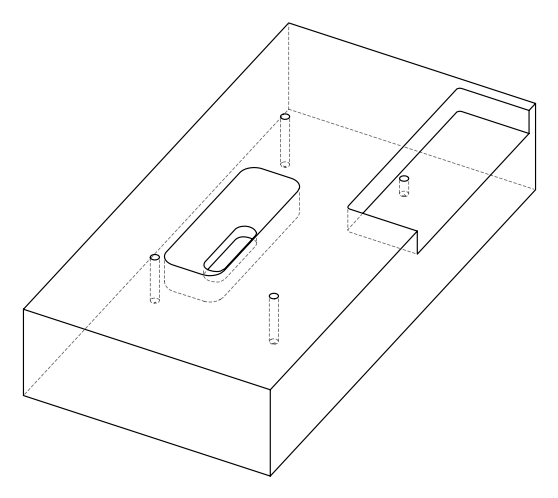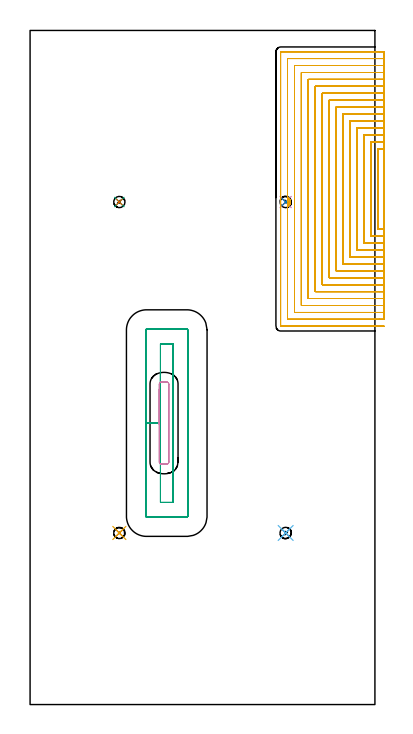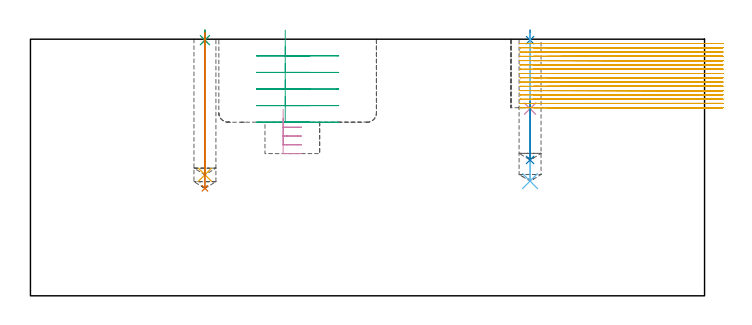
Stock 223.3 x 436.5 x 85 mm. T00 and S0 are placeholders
(PLAN: 11 operations, 4 tool changes, 203.5 min)
(1 SPOT_DRILL | STEP1POCKET | NXT0321_9005460120000 | 0.03 min | 0 mm3)
(2 SPOT_DRILL_1 | STEP1POCKET_1 | NXT0321_9005460120000 | 0.03 min | 1 mm3)
(3 SPOT_DRILL_2 | STEP1POCKET_2 | NXT0321_9005460120000 | 0.03 min | 1 mm3)
(4 SPOT_DRILL_3 | STEP1POCKET_3 | NXT0321_9005460120000 | 0.03 min | 2437 mm3)
(5 DRILL_BLIND_HOLE_INTO_CENTER | STEP1POCKET | UGT0301_193 | 0.19 min | 1800 mm3)
(6 DRILL_BLIND_HOLE_INTO_CENTER_1 | STEP1POCKET_1 | UGT0301_193 | 0.2 min | 1887 mm3)
(7 DRILL_BLIND_HOLE_INTO_CENTER_2 | STEP1POCKET_2 | UGT0301_193 | 0.21 min | 1986 mm3)
(8 DRILL_BLIND_HOLE_INTO_CENTER_3 | STEP1POCKET_3 | UGT0301_193 | 0.08 min | 680 mm3)
(9 MILL_RECTANGULAR_POCKET | POCKET_RECTANGULAR_STRAIGHT | NXT0201_007 | Follow Part, ap 6.25, ae 75% | 5.97 min | 205760 mm3)
(10 MILL_RECTANGULAR_POCKET_1 | POCKET_RECTANGULAR_STRAIGHT_1 | NXT0201_011 | Follow Part, ap 3, ae 75% | 1.32 min | 11804 mm3)
(11 MILL_SLOT | SLOT_PARTIAL_RECTANGULAR | UGT0201_014 | Follow Part, ap 1.5, ae 75% | 195.37 min | 265057 mm3)
(TOOL NXT0321_9005460120000 | NC Spot Drill, 142deg, 12mm, Carbide, Uncoated | D12 PA142 FL30 Z2)
(TOOL UGT0301_193 | Twist Drill 7.3 mm | D7.3 PA118 FL66 Z2)
(TOOL NXT0201_007 | ENDMILL 25mm [R216.25-25050GCK54P 1620] | D25 R3 FL54 Z5)
(TOOL NXT0201_011 | ENDMILL 12mm [2P460-1200-NA 1630] | D12 FL38 Z6)
(TOOL UGT0201_014 | End mill 6 mm | D6 FL24 Z4)
(OP 1 SPOT_DRILL)
G17 G21 G94 G90
T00 M6
G54
G17 G0 G90 X57.8 Y111.1 S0 M3
G43 Z95. H0
G94 G81 G98 Z84.686 F250. R88.
G80
M5
M2
(OP 2 SPOT_DRILL_1)
G17 G21 G94 G90
T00 M6
G54
G17 G0 G90 X165.5 Y111.1 S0 M3
G43 Z95. H0
G94 G81 G98 Z84.686 F250. R88.
G80
M5
M2
(OP 3 SPOT_DRILL_2)
G17 G21 G94 G90
T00 M6
G54
G17 G0 G90 X57.8 Y325.4 S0 M3
G43 Z95. H0
G94 G81 G98 Z84.686 F250. R88.
G80
M5
M2
(OP 4 SPOT_DRILL_3)
G17 G21 G94 G90
T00 M6
G54
G17 G0 G90 X165.5 Y325.4 S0 M3
G43 Z95. H0
G94 G81 G98 Z61.986 F250. R65.3
G80
M5
M2
(OP 5 DRILL_BLIND_HOLE_INTO_CENTER)
G17 G21 G94 G90
T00 M6
G54
G17 G0 G90 X57.8 Y111.1 S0 M3
G43 Z95. H0
G94 G81 G98 Z40.1 F250. R87.
G80
M5
M2
(OP 6 DRILL_BLIND_HOLE_INTO_CENTER_1)
G17 G21 G94 G90
T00 M6
G54
G17 G0 G90 X165.5 Y111.1 S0 M3
G43 Z95. H0
G94 G81 G98 Z38. F250. R87.
G80
M5
M2
(OP 7 DRILL_BLIND_HOLE_INTO_CENTER_2)
G17 G21 G94 G90
T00 M6
G54
G17 G0 G90 X57.8 Y325.4 S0 M3
G43 Z95. H0
G94 G81 G98 Z35.6 F250. R87.
G80
M5
M2
(OP 8 DRILL_BLIND_HOLE_INTO_CENTER_3)
G17 G21 G94 G90
T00 M6
G54
G17 G0 G90 X165.5 Y325.4 S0 M3
G43 Z95. H0
G94 G81 G98 Z45. F250. R64.3
G80
M5
M2
(OP 9 MILL_RECTANGULAR_POCKET)
G17 G21 G94 G90
T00 M6
G54
G17 G0 G90 X84.4 Y213.972 S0 M3
G43 Z95. H1
Z88.
G94 G1 Y182.25 Z79.5 F250.
Y130.9 F500.
X92.6
Y233.6
X84.4
Y182.25
X74.9
Y121.9
G3 X75.4 Y121.4 R0.5
G1 X101.6
G3 X102.1 Y121.9 R0.5
G1 Y242.6
G3 X101.6 Y243.1 R0.5
G1 X75.4
G3 X74.9 Y242.6 R0.5
G1 Y182.25
Y181.25
G0 X84.4 Y213.972 Z82.5
G1 Y182.25 Z74. F250.
Y130.9 F500.
X92.6
Y233.6
X84.4
Y182.25
X74.9
Y121.9
G3 X75.4 Y121.4 R0.5
G1 X101.6
G3 X102.1 Y121.9 R0.5
G1 Y242.6
G3 X101.6 Y243.1 R0.5
G1 X75.4
G3 X74.9 Y242.6 R0.5
G1 Y182.25
Y181.25
G0 X84.4 Y213.972 Z77.
G1 Y182.25 Z68.5 F250.
Y130.9 F500.
X92.6
Y233.6
X84.4
Y182.25
X74.9
Y121.9
G3 X75.4 Y121.4 R0.5
G1 X101.6
G3 X102.1 Y121.9 R0.5
G1 Y242.6
G3 X101.6 Y243.1 R0.5
G1 X75.4
G3 X74.9 Y242.6 R0.5
G1 Y182.25
Y181.25
G0 X84.4 Y213.972 Z71.5
G1 Y182.25 Z63. F250.
Y130.9 F500.
X92.6
Y233.6
X84.4
Y182.25
X74.9
Y121.9
G3 X75.4 Y121.4 R0.5
G1 X101.6
G3 X102.1 Y121.9 R0.5
G1 Y242.6
G3 X101.6 Y243.1 R0.5
G1 X75.4
G3 X74.9 Y242.6 R0.5
G1 Y182.25
Y181.25
G0 X84.4 Y213.972 Z66.
G1 Y182.25 Z57.5 F250.
Y130.9 F500.
X92.6
Y233.6
X84.4
Y182.25
X74.9
Y121.9
G3 X75.4 Y121.4 R0.5
G1 X101.6
G3 X102.1 Y121.9 R0.5
G1 Y242.6
G3 X101.6 Y243.1 R0.5
G1 X75.4
G3 X74.9 Y242.6 R0.5
G1 Y182.25
Y181.25
G0 Z95.
M5
M2
(OP 10 MILL_RECTANGULAR_POCKET_1)
G17 G21 G94 G90
T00 M6
G54
G17 G0 G90 X83.7 Y204.326 S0 M3
G43 Z95. H1
Z61.762
G94 G1 Y182.25 Z55.846 F250.
Y157. F500.
G3 X85. Y155.7 R1.3
G1 X88.5
G3 X89.8 Y157. R1.3
G1 Y207.5
G3 X88.5 Y208.8 R1.3
G1 X85.
G3 X83.7 Y207.5 R1.3
G1 Y182.25
Y181.25
G0 Y204.326 Z58.846
G1 Y182.25 Z52.931 F250.
Y157. F500.
G3 X85. Y155.7 R1.3
G1 X88.5
G3 X89.8 Y157. R1.3
G1 Y207.5
G3 X88.5 Y208.8 R1.3
G1 X85.
G3 X83.7 Y207.5 R1.3
G1 Y182.25
Y181.25
G0 Y204.326 Z55.931
G1 Y182.25 Z50.015 F250.
Y157. F500.
G3 X85. Y155.7 R1.3
G1 X88.5
G3 X89.8 Y157. R1.3
G1 Y207.5
G3 X88.5 Y208.8 R1.3
G1 X85.
G3 X83.7 Y207.5 R1.3
G1 Y182.25
Y181.25
G0 Y204.326 Z53.015
G1 Y182.25 Z47.1 F250.
Y157. F500.
G3 X85. Y155.7 R1.3
G1 X88.5
G3 X89.8 Y157. R1.3
G1 Y207.5
G3 X88.5 Y208.8 R1.3
G1 X85.
G3 X83.7 Y207.5 R1.3
G1 Y182.25
Y181.25
G0 Z95.
M5
M2
(OP 11 MILL_SLOT)
G17 G21 G94 G90
T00 M6
G54
G17 G0 G90 X229.3 Y359.8 S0 M3
G43 Z95. H0
Z83.581
G94 G1 X226.3 F250.
X225.2 F500.
Y307.9
X226.3
X229.3 F250.
Y364.3
X226.3
X220.7 F500.
Y303.4
X226.3
X229.3 F250.
Y368.8
X226.3
X216.2 F500.
Y298.9
X226.3
X229.3 F250.
Y373.3
X226.3
X211.7 F500.
Y294.4
X226.3
X229.3 F250.
Y377.8
X226.3
X207.2 F500.
Y289.9
X226.3
X229.3 F250.
Y382.3
X226.3
X202.7 F500.
Y285.4
X226.3
X229.3 F250.
Y386.8
X226.3
X198.2 F500.
Y280.9
X226.3
X229.3 F250.
Y391.3
X226.3
X193.7 F500.
Y276.4
X226.3
X229.3 F250.
Y395.8
X226.3
X189.2 F500.
Y271.9
X226.3
X229.3 F250.
Y400.3
X226.3
X184.7 F500.
Y267.4
X226.3
X229.3 F250.
Y404.8
X226.3
X180.2 F500.
Y262.9
X226.3
X229.3 F250.
Y409.3
X226.3
X175.7 F500.
Y258.4
X226.3
X229.3 F250.
Y413.8
X226.3
X171.2 F500.
Y253.9
X226.3
X229.3 F250.
Y418.3
X226.3
X166.7 F500.
Y328.142
X166.908 Y328.041
G2 X168.294 Y326.488 R3.15
X166.996 Y322.806 R3.015
G1 X166.7 Y322.671
Y249.4
X226.3
X229.3 F250.
Y422.8
X226.3
X162.3 F500.
X162.245 Y422.795
X162.205 Y422.755
X162.2 Y422.7
Y245.
X162.205 Y244.945
X162.245 Y244.905
X162.3 Y244.9
X226.3
X229.3 F250.
G0 Y359.8 Z82.162
G1 X226.3
X225.2 F500.
Y307.9
X226.3
X229.3 F250.
Y364.3
X226.3
X220.7 F500.
Y303.4
X226.3
X229.3 F250.
Y368.8
X226.3
X216.2 F500.
Y298.9
X226.3
X229.3 F250.
Y373.3
X226.3
X211.7 F500.
Y294.4
X226.3
X229.3 F250.
Y377.8
X226.3
X207.2 F500.
Y289.9
X226.3
X229.3 F250.
Y382.3
X226.3
X202.7 F500.
Y285.4
X226.3
X229.3 F250.
Y386.8
X226.3
X198.2 F500.
Y280.9
X226.3
X229.3 F250.
Y391.3
X226.3
X193.7 F500.
Y276.4
X226.3
X229.3 F250.
Y395.8
X226.3
X189.2 F500.
Y271.9
X226.3
X229.3 F250.
Y400.3
X226.3
X184.7 F500.
Y267.4
X226.3
X229.3 F250.
Y404.8
X226.3
X180.2 F500.
Y262.9
X226.3
X229.3 F250.
Y409.3
X226.3
X175.7 F500.
Y258.4
X226.3
X229.3 F250.
Y413.8
X226.3
X171.2 F500.
Y253.9
X226.3
X229.3 F250.
Y418.3
X226.3
X166.7 F500.
Y328.142
X166.908 Y328.041
G2 X168.294 Y326.488 R3.15
X166.996 Y322.806 R3.015
G1 X166.7 Y322.671
Y249.4
X226.3
X229.3 F250.
Y422.8
X226.3
X162.3 F500.
X162.245 Y422.795
X162.205 Y422.755
X162.2 Y422.7
Y245.
X162.205 Y244.945
X162.245 Y244.905
X162.3 Y244.9
X226.3
X229.3 F250.
G0 Y359.8 Z80.744
G1 X226.3
X225.2 F500.
Y307.9
X226.3
X229.3 F250.
Y364.3
X226.3
X220.7 F500.
Y303.4
X226.3
X229.3 F250.
Y368.8
X226.3
X216.2 F500.
Y298.9
X226.3
X229.3 F250.
Y373.3
X226.3
X211.7 F500.
Y294.4
X226.3
X229.3 F250.
Y377.8
X226.3
X207.2 F500.
Y289.9
X226.3
X229.3 F250.
Y382.3
X226.3
X202.7 F500.
Y285.4
X226.3
X229.3 F250.
Y386.8
X226.3
X198.2 F500.
Y280.9
X226.3
X229.3 F250.
Y391.3
X226.3
X193.7 F500.
Y276.4
X226.3
X229.3 F250.
Y395.8
X226.3
X189.2 F500.
Y271.9
X226.3
X229.3 F250.
Y400.3
X226.3
X184.7 F500.
Y267.4
X226.3
X229.3 F250.
Y404.8
X226.3
X180.2 F500.
Y262.9
X226.3
X229.3 F250.
Y409.3
X226.3
X175.7 F500.
Y258.4
X226.3
X229.3 F250.
Y413.8
X226.3
X171.2 F500.
Y253.9
X226.3
X229.3 F250.
Y418.3
X226.3
X166.7 F500.
Y328.142
X166.908 Y328.041
G2 X168.294 Y326.488 R3.15
X166.996 Y322.806 R3.015
G1 X166.7 Y322.671
Y249.4
X226.3
X229.3 F250.
Y422.8
X226.3
X162.3 F500.
X162.245 Y422.795
X162.205 Y422.755
X162.2 Y422.7
Y245.
X162.205 Y244.945
X162.245 Y244.905
X162.3 Y244.9
X226.3
X229.3 F250.
G0 Y359.8 Z79.325
G1 X226.3
X225.2 F500.
Y307.9
X226.3
X229.3 F250.
Y364.3
X226.3
X220.7 F500.
Y303.4
X226.3
X229.3 F250.
Y368.8
X226.3
X216.2 F500.
Y298.9
X226.3
X229.3 F250.
Y373.3
X226.3
X211.7 F500.
Y294.4
X226.3
X229.3 F250.
Y377.8
X226.3
X207.2 F500.
Y289.9
X226.3
X229.3 F250.
Y382.3
X226.3
X202.7 F500.
Y285.4
X226.3
X229.3 F250.
Y386.8
X226.3
X198.2 F500.
Y280.9
X226.3
X229.3 F250.
Y391.3
X226.3
X193.7 F500.
Y276.4
X226.3
X229.3 F250.
Y395.8
X226.3
X189.2 F500.
Y271.9
X226.3
X229.3 F250.
Y400.3
X226.3
X184.7 F500.
Y267.4
X226.3
X229.3 F250.
Y404.8
X226.3
X180.2 F500.
Y262.9
X226.3
X229.3 F250.
Y409.3
X226.3
X175.7 F500.
Y258.4
X226.3
X229.3 F250.
Y413.8
X226.3
X171.2 F500.
Y253.9
X226.3
X229.3 F250.
Y418.3
X226.3
X166.7 F500.
Y328.142
X166.908 Y328.041
G2 X168.294 Y326.488 R3.15
X166.996 Y322.806 R3.015
G1 X166.7 Y322.671
Y249.4
X226.3
X229.3 F250.
Y422.8
X226.3
X162.3 F500.
X162.245 Y422.795
X162.205 Y422.755
X162.2 Y422.7
Y245.
X162.205 Y244.945
X162.245 Y244.905
X162.3 Y244.9
X226.3
X229.3 F250.
G0 Y359.8 Z77.906
G1 X226.3
X225.2 F500.
Y307.9
X226.3
X229.3 F250.
Y364.3
X226.3
X220.7 F500.
Y303.4
X226.3
X229.3 F250.
Y368.8
X226.3
X216.2 F500.
Y298.9
X226.3
X229.3 F250.
Y373.3
X226.3
X211.7 F500.
Y294.4
X226.3
X229.3 F250.
Y377.8
X226.3
X207.2 F500.
Y289.9
X226.3
X229.3 F250.
Y382.3
X226.3
X202.7 F500.
Y285.4
X226.3
X229.3 F250.
Y386.8
X226.3
X198.2 F500.
Y280.9
X226.3
X229.3 F250.
Y391.3
X226.3
X193.7 F500.
Y276.4
X226.3
X229.3 F250.
Y395.8
X226.3
X189.2 F500.
Y271.9
X226.3
X229.3 F250.
Y400.3
X226.3
X184.7 F500.
Y267.4
X226.3
X229.3 F250.
Y404.8
X226.3
X180.2 F500.
Y262.9
X226.3
X229.3 F250.
Y409.3
X226.3
X175.7 F500.
Y258.4
X226.3
X229.3 F250.
Y413.8
X226.3
X171.2 F500.
Y253.9
X226.3
X229.3 F250.
Y418.3
X226.3
X166.7 F500.
Y328.142
X166.908 Y328.041
G2 X168.294 Y326.488 R3.15
X166.996 Y322.806 R3.015
G1 X166.7 Y322.671
Y249.4
X226.3
X229.3 F250.
Y422.8
X226.3
X162.3 F500.
X162.245 Y422.795
X162.205 Y422.755
X162.2 Y422.7
Y245.
X162.205 Y244.945
X162.245 Y244.905
X162.3 Y244.9
X226.3
X229.3 F250.
G0 Y359.8 Z76.487
G1 X226.3
X225.2 F500.
Y307.9
X226.3
X229.3 F250.
Y364.3
X226.3
X220.7 F500.
Y303.4
X226.3
X229.3 F250.
Y368.8
X226.3
X216.2 F500.
Y298.9
X226.3
X229.3 F250.
Y373.3
X226.3
X211.7 F500.
Y294.4
X226.3
X229.3 F250.
Y377.8
X226.3
X207.2 F500.
Y289.9
X226.3
X229.3 F250.
Y382.3
X226.3
X202.7 F500.
Y285.4
X226.3
X229.3 F250.
Y386.8
X226.3
X198.2 F500.
Y280.9
X226.3
X229.3 F250.
Y391.3
X226.3
X193.7 F500.
Y276.4
X226.3
X229.3 F250.
Y395.8
X226.3
X189.2 F500.
Y271.9
X226.3
X229.3 F250.
Y400.3
X226.3
X184.7 F500.
Y267.4
X226.3
X229.3 F250.
Y404.8
X226.3
X180.2 F500.
Y262.9
X226.3
X229.3 F250.
Y409.3
X226.3
X175.7 F500.
Y258.4
X226.3
X229.3 F250.
Y413.8
X226.3
X171.2 F500.
Y253.9
X226.3
X229.3 F250.
Y418.3
X226.3
X166.7 F500.
Y328.142
X166.908 Y328.041
G2 X168.294 Y326.488 R3.15
X166.996 Y322.806 R3.015
G1 X166.7 Y322.671
Y249.4
X226.3
X229.3 F250.
Y422.8
X226.3
X162.3 F500.
X162.245 Y422.795
X162.205 Y422.755
X162.2 Y422.7
Y245.
X162.205 Y244.945
X162.245 Y244.905
X162.3 Y244.9
X226.3
X229.3 F250.
G0 Y359.8 Z75.069
G1 X226.3
X225.2 F500.
Y307.9
X226.3
X229.3 F250.
Y364.3
X226.3
X220.7 F500.
Y303.4
X226.3
X229.3 F250.
Y368.8
X226.3
X216.2 F500.
Y298.9
X226.3
X229.3 F250.
Y373.3
X226.3
X211.7 F500.
Y294.4
X226.3
X229.3 F250.
Y377.8
X226.3
X207.2 F500.
Y289.9
X226.3
X229.3 F250.
Y382.3
X226.3
X202.7 F500.
Y285.4
X226.3
X229.3 F250.
Y386.8
X226.3
X198.2 F500.
Y280.9
X226.3
X229.3 F250.
Y391.3
X226.3
X193.7 F500.
Y276.4
X226.3
X229.3 F250.
Y395.8
X226.3
X189.2 F500.
Y271.9
X226.3
X229.3 F250.
Y400.3
X226.3
X184.7 F500.
Y267.4
X226.3
X229.3 F250.
Y404.8
X226.3
X180.2 F500.
Y262.9
X226.3
X229.3 F250.
Y409.3
X226.3
X175.7 F500.
Y258.4
X226.3
X229.3 F250.
Y413.8
X226.3
X171.2 F500.
Y253.9
X226.3
X229.3 F250.
Y418.3
X226.3
X166.7 F500.
Y328.142
X166.908 Y328.041
G2 X168.294 Y326.488 R3.15
X166.996 Y322.806 R3.015
G1 X166.7 Y322.671
Y249.4
X226.3
X229.3 F250.
Y422.8
X226.3
X162.3 F500.
X162.245 Y422.795
X162.205 Y422.755
X162.2 Y422.7
Y245.
X162.205 Y244.945
X162.245 Y244.905
X162.3 Y244.9
X226.3
X229.3 F250.
G0 Y359.8 Z73.65
G1 X226.3
X225.2 F500.
Y307.9
X226.3
X229.3 F250.
Y364.3
X226.3
X220.7 F500.
Y303.4
X226.3
X229.3 F250.
Y368.8
X226.3
X216.2 F500.
Y298.9
X226.3
X229.3 F250.
Y373.3
X226.3
X211.7 F500.
Y294.4
X226.3
X229.3 F250.
Y377.8
X226.3
X207.2 F500.
Y289.9
X226.3
X229.3 F250.
Y382.3
X226.3
X202.7 F500.
Y285.4
X226.3
X229.3 F250.
Y386.8
X226.3
X198.2 F500.
Y280.9
X226.3
X229.3 F250.
Y391.3
X226.3
X193.7 F500.
Y276.4
X226.3
X229.3 F250.
Y395.8
X226.3
X189.2 F500.
Y271.9
X226.3
X229.3 F250.
Y400.3
X226.3
X184.7 F500.
Y267.4
X226.3
X229.3 F250.
Y404.8
X226.3
X180.2 F500.
Y262.9
X226.3
X229.3 F250.
Y409.3
X226.3
X175.7 F500.
Y258.4
X226.3
X229.3 F250.
Y413.8
X226.3
X171.2 F500.
Y253.9
X226.3
X229.3 F250.
Y418.3
X226.3
X166.7 F500.
Y328.142
X166.908 Y328.041
G2 X168.294 Y326.488 R3.15
X166.996 Y322.806 R3.015
G1 X166.7 Y322.671
Y249.4
X226.3
X229.3 F250.
Y422.8
X226.3
X162.3 F500.
X162.245 Y422.795
X162.205 Y422.755
X162.2 Y422.7
Y245.
X162.205 Y244.945
X162.245 Y244.905
X162.3 Y244.9
X226.3
X229.3 F250.
G0 Y359.8 Z72.231
G1 X226.3
X225.2 F500.
Y307.9
X226.3
X229.3 F250.
Y364.3
X226.3
X220.7 F500.
Y303.4
X226.3
X229.3 F250.
Y368.8
X226.3
X216.2 F500.
Y298.9
X226.3
X229.3 F250.
Y373.3
X226.3
X211.7 F500.
Y294.4
X226.3
X229.3 F250.
Y377.8
X226.3
X207.2 F500.
Y289.9
X226.3
X229.3 F250.
Y382.3
X226.3
X202.7 F500.
Y285.4
X226.3
X229.3 F250.
Y386.8
X226.3
X198.2 F500.
Y280.9
X226.3
X229.3 F250.
Y391.3
X226.3
X193.7 F500.
Y276.4
X226.3
X229.3 F250.
Y395.8
X226.3
X189.2 F500.
Y271.9
X226.3
X229.3 F250.
Y400.3
X226.3
X184.7 F500.
Y267.4
X226.3
X229.3 F250.
Y404.8
X226.3
X180.2 F500.
Y262.9
X226.3
X229.3 F250.
Y409.3
X226.3
X175.7 F500.
Y258.4
X226.3
X229.3 F250.
Y413.8
X226.3
X171.2 F500.
Y253.9
X226.3
X229.3 F250.
Y418.3
X226.3
X166.7 F500.
Y328.142
X166.908 Y328.041
G2 X168.294 Y326.488 R3.15
X166.996 Y322.806 R3.015
G1 X166.7 Y322.671
Y249.4
X226.3
X229.3 F250.
Y422.8
X226.3
X162.3 F500.
X162.245 Y422.795
X162.205 Y422.755
X162.2 Y422.7
Y245.
X162.205 Y244.945
X162.245 Y244.905
X162.3 Y244.9
X226.3
X229.3 F250.
G0 Y359.8 Z70.812
G1 X226.3
X225.2 F500.
Y307.9
X226.3
X229.3 F250.
Y364.3
X226.3
X220.7 F500.
Y303.4
X226.3
X229.3 F250.
Y368.8
X226.3
X216.2 F500.
Y298.9
X226.3
X229.3 F250.
Y373.3
X226.3
X211.7 F500.
Y294.4
X226.3
X229.3 F250.
Y377.8
X226.3
X207.2 F500.
Y289.9
X226.3
X229.3 F250.
Y382.3
X226.3
X202.7 F500.
Y285.4
X226.3
X229.3 F250.
Y386.8
X226.3
X198.2 F500.
Y280.9
X226.3
X229.3 F250.
Y391.3
X226.3
X193.7 F500.
Y276.4
X226.3
X229.3 F250.
Y395.8
X226.3
X189.2 F500.
Y271.9
X226.3
X229.3 F250.
Y400.3
X226.3
X184.7 F500.
Y267.4
X226.3
X229.3 F250.
Y404.8
X226.3
X180.2 F500.
Y262.9
X226.3
X229.3 F250.
Y409.3
X226.3
X175.7 F500.
Y258.4
X226.3
X229.3 F250.
Y413.8
X226.3
X171.2 F500.
Y253.9
X226.3
X229.3 F250.
Y418.3
X226.3
X166.7 F500.
Y328.142
X166.908 Y328.041
G2 X168.294 Y326.488 R3.15
X166.996 Y322.806 R3.015
G1 X166.7 Y322.671
Y249.4
X226.3
X229.3 F250.
Y422.8
X226.3
X162.3 F500.
X162.245 Y422.795
X162.205 Y422.755
X162.2 Y422.7
Y245.
X162.205 Y244.945
X162.245 Y244.905
X162.3 Y244.9
X226.3
X229.3 F250.
G0 Y359.8 Z69.394
G1 X226.3
X225.2 F500.
Y307.9
X226.3
X229.3 F250.
Y364.3
X226.3
X220.7 F500.
Y303.4
X226.3
X229.3 F250.
Y368.8
X226.3
X216.2 F500.
Y298.9
X226.3
X229.3 F250.
Y373.3
X226.3
X211.7 F500.
Y294.4
X226.3
X229.3 F250.
Y377.8
X226.3
X207.2 F500.
Y289.9
X226.3
X229.3 F250.
Y382.3
X226.3
X202.7 F500.
Y285.4
X226.3
X229.3 F250.
Y386.8
X226.3
X198.2 F500.
Y280.9
X226.3
X229.3 F250.
Y391.3
X226.3
X193.7 F500.
Y276.4
X226.3
X229.3 F250.
Y395.8
X226.3
X189.2 F500.
Y271.9
X226.3
X229.3 F250.
Y400.3
X226.3
X184.7 F500.
Y267.4
X226.3
X229.3 F250.
Y404.8
X226.3
X180.2 F500.
Y262.9
X226.3
X229.3 F250.
Y409.3
X226.3
X175.7 F500.
Y258.4
X226.3
X229.3 F250.
Y413.8
X226.3
X171.2 F500.
Y253.9
X226.3
X229.3 F250.
Y418.3
X226.3
X166.7 F500.
Y328.142
X166.908 Y328.041
G2 X168.294 Y326.488 R3.15
X166.996 Y322.806 R3.015
G1 X166.7 Y322.671
Y249.4
X226.3
X229.3 F250.
Y422.8
X226.3
X162.3 F500.
X162.245 Y422.795
X162.205 Y422.755
X162.2 Y422.7
Y245.
X162.205 Y244.945
X162.245 Y244.905
X162.3 Y244.9
X226.3
X229.3 F250.
G0 Y359.8 Z67.975
G1 X226.3
X225.2 F500.
Y307.9
X226.3
X229.3 F250.
Y364.3
X226.3
X220.7 F500.
Y303.4
X226.3
X229.3 F250.
Y368.8
X226.3
X216.2 F500.
Y298.9
X226.3
X229.3 F250.
Y373.3
X226.3
X211.7 F500.
Y294.4
X226.3
X229.3 F250.
Y377.8
X226.3
X207.2 F500.
Y289.9
X226.3
X229.3 F250.
Y382.3
X226.3
X202.7 F500.
Y285.4
X226.3
X229.3 F250.
Y386.8
X226.3
X198.2 F500.
Y280.9
X226.3
X229.3 F250.
Y391.3
X226.3
X193.7 F500.
Y276.4
X226.3
X229.3 F250.
Y395.8
X226.3
X189.2 F500.
Y271.9
X226.3
X229.3 F250.
Y400.3
X226.3
X184.7 F500.
Y267.4
X226.3
X229.3 F250.
Y404.8
X226.3
X180.2 F500.
Y262.9
X226.3
X229.3 F250.
Y409.3
X226.3
X175.7 F500.
Y258.4
X226.3
X229.3 F250.
Y413.8
X226.3
X171.2 F500.
Y253.9
X226.3
X229.3 F250.
Y418.3
X226.3
X166.7 F500.
Y328.142
X166.908 Y328.041
G2 X168.294 Y326.488 R3.15
X166.996 Y322.806 R3.015
G1 X166.7 Y322.671
Y249.4
X226.3
X229.3 F250.
Y422.8
X226.3
X162.3 F500.
X162.245 Y422.795
X162.205 Y422.755
X162.2 Y422.7
Y245.
X162.205 Y244.945
X162.245 Y244.905
X162.3 Y244.9
X226.3
X229.3 F250.
G0 Y359.8 Z66.556
G1 X226.3
X225.2 F500.
Y307.9
X226.3
X229.3 F250.
Y364.3
X226.3
X220.7 F500.
Y303.4
X226.3
X229.3 F250.
Y368.8
X226.3
X216.2 F500.
Y298.9
X226.3
X229.3 F250.
Y373.3
X226.3
X211.7 F500.
Y294.4
X226.3
X229.3 F250.
Y377.8
X226.3
X207.2 F500.
Y289.9
X226.3
X229.3 F250.
Y382.3
X226.3
X202.7 F500.
Y285.4
X226.3
X229.3 F250.
Y386.8
X226.3
X198.2 F500.
Y280.9
X226.3
X229.3 F250.
Y391.3
X226.3
X193.7 F500.
Y276.4
X226.3
X229.3 F250.
Y395.8
X226.3
X189.2 F500.
Y271.9
X226.3
X229.3 F250.
Y400.3
X226.3
X184.7 F500.
Y267.4
X226.3
X229.3 F250.
Y404.8
X226.3
X180.2 F500.
Y262.9
X226.3
X229.3 F250.
Y409.3
X226.3
X175.7 F500.
Y258.4
X226.3
X229.3 F250.
Y413.8
X226.3
X171.2 F500.
Y253.9
X226.3
X229.3 F250.
Y418.3
X226.3
X166.7 F500.
Y328.142
X166.908 Y328.041
G2 X168.294 Y326.488 R3.15
X166.996 Y322.806 R3.015
G1 X166.7 Y322.671
Y249.4
X226.3
X229.3 F250.
Y422.8
X226.3
X162.3 F500.
X162.245 Y422.795
X162.205 Y422.755
X162.2 Y422.7
Y245.
X162.205 Y244.945
X162.245 Y244.905
X162.3 Y244.9
X226.3
X229.3 F250.
G0 Y359.8 Z65.137
G1 X226.3
X225.2 F500.
Y307.9
X226.3
X229.3 F250.
Y364.3
X226.3
X220.7 F500.
Y303.4
X226.3
X229.3 F250.
Y368.8
X226.3
X216.2 F500.
Y298.9
X226.3
X229.3 F250.
Y373.3
X226.3
X211.7 F500.
Y294.4
X226.3
X229.3 F250.
Y377.8
X226.3
X207.2 F500.
Y289.9
X226.3
X229.3 F250.
Y382.3
X226.3
X202.7 F500.
Y285.4
X226.3
X229.3 F250.
Y386.8
X226.3
X198.2 F500.
Y280.9
X226.3
X229.3 F250.
Y391.3
X226.3
X193.7 F500.
Y276.4
X226.3
X229.3 F250.
Y395.8
X226.3
X189.2 F500.
Y271.9
X226.3
X229.3 F250.
Y400.3
X226.3
X184.7 F500.
Y267.4
X226.3
X229.3 F250.
Y404.8
X226.3
X180.2 F500.
Y262.9
X226.3
X229.3 F250.
Y409.3
X226.3
X175.7 F500.
Y258.4
X226.3
X229.3 F250.
Y413.8
X226.3
X171.2 F500.
Y253.9
X226.3
X229.3 F250.
Y418.3
X226.3
X166.7 F500.
Y328.142
X166.908 Y328.041
G2 X168.294 Y326.488 R3.15
X166.996 Y322.806 R3.015
G1 X166.7 Y322.671
Y249.4
X226.3
X229.3 F250.
Y422.8
X226.3
X162.3 F500.
X162.245 Y422.795
X162.205 Y422.755
X162.2 Y422.7
Y245.
X162.205 Y244.945
X162.245 Y244.905
X162.3 Y244.9
X226.3
X229.3 F250.
G0 Y359.8 Z63.719
G1 X226.3
X225.2 F500.
Y307.9
X226.3
X229.3 F250.
Y364.3
X226.3
X220.7 F500.
Y303.4
X226.3
X229.3 F250.
Y368.8
X226.3
X216.2 F500.
Y298.9
X226.3
X229.3 F250.
Y373.3
X226.3
X211.7 F500.
Y294.4
X226.3
X229.3 F250.
Y377.8
X226.3
X207.2 F500.
Y289.9
X226.3
X229.3 F250.
Y382.3
X226.3
X202.7 F500.
Y285.4
X226.3
X229.3 F250.
Y386.8
X226.3
X198.2 F500.
Y280.9
X226.3
X229.3 F250.
Y391.3
X226.3
X193.7 F500.
Y276.4
X226.3
X229.3 F250.
Y395.8
X226.3
X189.2 F500.
Y271.9
X226.3
X229.3 F250.
Y400.3
X226.3
X184.7 F500.
Y267.4
X226.3
X229.3 F250.
Y404.8
X226.3
X180.2 F500.
Y262.9
X226.3
X229.3 F250.
Y409.3
X226.3
X175.7 F500.
Y258.4
X226.3
X229.3 F250.
Y413.8
X226.3
X171.2 F500.
Y253.9
X226.3
X229.3 F250.
Y418.3
X226.3
X166.7 F500.
Y327.035
G2 X167.516 Y325.419 R2.016
G1 X167.507 Y325.135
X167.433 Y324.799
X167.377 Y324.662
G2 X166.7 Y323.774 R2.012
G1 Y249.4
X226.3
X229.3 F250.
Y422.8
X226.3
X162.3 F500.
X162.245 Y422.795
X162.205 Y422.755
X162.2 Y422.7
Y245.
X162.205 Y244.945
X162.245 Y244.905
X162.3 Y244.9
X226.3
X229.3 F250.
G0 Y359.8 Z62.3
G1 X226.3
X225.2 F500.
Y307.9
X226.3
X229.3 F250.
Y364.3
X226.3
X220.7 F500.
Y303.4
X226.3
X229.3 F250.
Y368.8
X226.3
X216.2 F500.
Y298.9
X226.3
X229.3 F250.
Y373.3
X226.3
X211.7 F500.
Y294.4
X226.3
X229.3 F250.
Y377.8
X226.3
X207.2 F500.
Y289.9
X226.3
X229.3 F250.
Y382.3
X226.3
X202.7 F500.
Y285.4
X226.3
X229.3 F250.
Y386.8
X226.3
X198.2 F500.
Y280.9
X226.3
X229.3 F250.
Y391.3
X226.3
X193.7 F500.
Y276.4
X226.3
X229.3 F250.
Y395.8
X226.3
X189.2 F500.
Y271.9
X226.3
X229.3 F250.
Y400.3
X226.3
X184.7 F500.
Y267.4
X226.3
X229.3 F250.
Y404.8
X226.3
X180.2 F500.
Y262.9
X226.3
X229.3 F250.
Y409.3
X226.3
X175.7 F500.
Y258.4
X226.3
X229.3 F250.
Y413.8
X226.3
X171.2 F500.
Y253.9
X226.3
X229.3 F250.
Y418.3
X226.3
X166.7 F500.
Y249.4
X226.3
X229.3 F250.
Y422.8
X226.3
X162.3 F500.
X162.245 Y422.795
X162.205 Y422.755
X162.2 Y422.7
Y245.
X162.205 Y244.945
X162.245 Y244.905
X162.3 Y244.9
X226.3
X229.3 F250.
G0 Z95.
M5
M2
